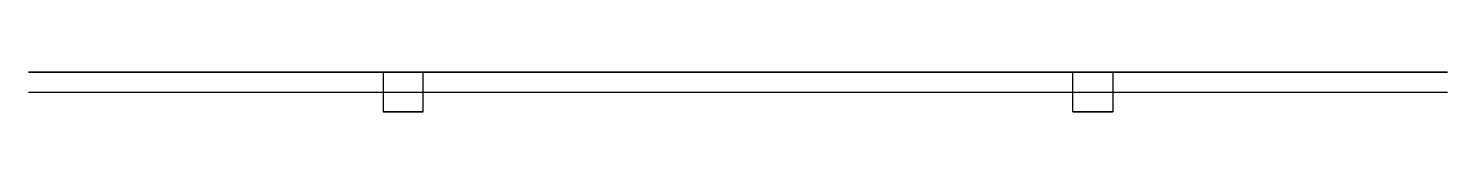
# Model space of a CAD drawing. Header units: inches. Extents: x 0 to 1775, y -25 to 25.
import ezdxf

# ---------------------------------------------------------------- set-up
doc = ezdxf.new("R2010")
doc.units = ezdxf.units.IN
doc.header["$MEASUREMENT"] = 0

# ---------------------------------------------------------------- blocks, each defined once
blk = doc.blocks.new('3D Brickguard 1.8 Metre')
at = {"extrusion": (-1.22461e-16, -1, 6.12303e-17)}
h = blk.add_hatch(dxfattribs=at)
h.set_pattern_fill('NET', color=256, scale=500, style=0)
h.set_pattern_definition([(180, (1784.636, -496.16), (0, 62.5), []), (90, (1784.636, -496.16), (62.5, 4e-15), [])])
h.paths.add_polyline_path([(1775, -240), (0, -240), (0, 405), (1775, 405)])
at = {"extrusion": (-1.22461e-16, -1, 6.12303e-17), "elevation": -25}
blk.add_lwpolyline([(1775, -240), (0, -240), (0, 405), (1775, 405)], close=True, dxfattribs=at)
for points in [[(1775, 25, -495), (0, 25, -495), (0, 25, -240), (1775, 25, -240)], [(443.75, 25, -495), (443.75, -25, -495), (493.75, -25, -495), (493.75, 25, -495)], [(443.75, 25, 496), (443.75, -25, 496), (493.75, -25, 496), (493.75, 25, 496)], [(443.75, 25, -595), (443.75, 25, -395), (493.75, 25, -395), (493.75, 25, -595)], [(443.75, 25, 296), (443.75, 25, 496), (493.75, 25, 496), (493.75, 25, 296)], [(1356.25, 25, -495), (1356.25, -25, -495), (1306.25, -25, -495), (1306.25, 25, -495)], [(1356.25, 25, 496), (1356.25, -25, 496), (1306.25, -25, 496), (1306.25, 25, 496)], [(1356.25, 25, -595), (1356.25, 25, -395), (1306.25, 25, -395), (1306.25, 25, -595)], [(1356.25, 25, 296), (1356.25, 25, 496), (1306.25, 25, 496), (1306.25, 25, 296)], [(443.75, -25, -595), (443.75, -25, -495), (493.75, -25, -495), (493.75, -25, -595)], [(443.75, -25, 371), (443.75, -25, 496), (493.75, -25, 496), (493.75, -25, 371)], [(1356.25, -25, -595), (1356.25, -25, -495), (1306.25, -25, -495), (1306.25, -25, -595)], [(1356.25, -25, 371), (1356.25, -25, 496), (1306.25, -25, 496), (1306.25, -25, 371)]]:
    blk.add_3dface(points)

msp = doc.modelspace()

# ---------------------------------------------------------------- block references
msp.add_blockref('3D Brickguard 1.8 Metre', (0, 0))

doc.saveas('drawing.dxf')
